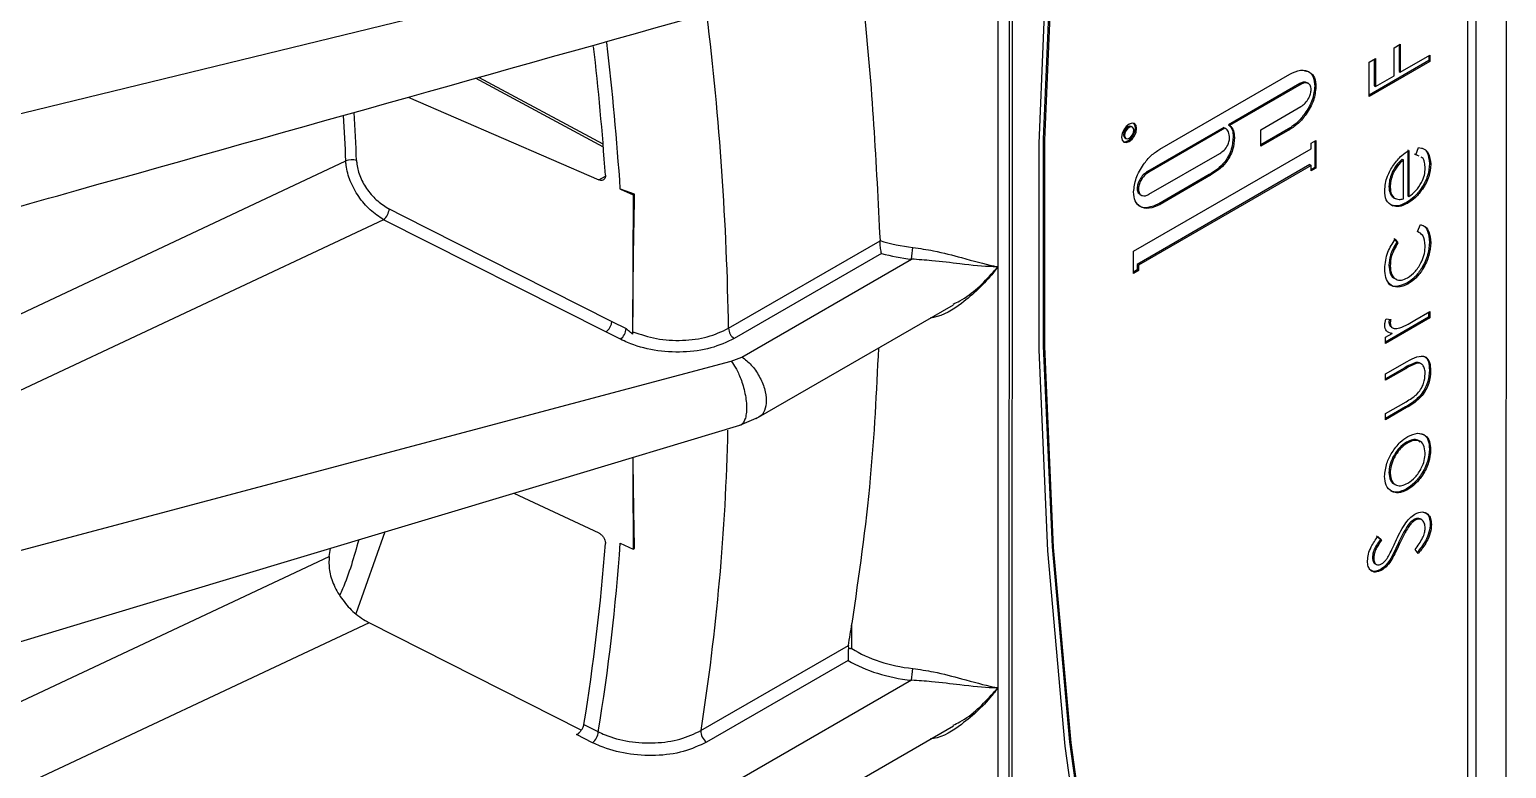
# Model space of a CAD drawing. Extents: x 8 to 113, y 1 to 87.
# Drawn here: x 29.141 to 30.859, y 11.698 to 12.558 of the extents above; entities that cross this region are included whole.
import ezdxf

# ---------------------------------------------------------------- set-up
doc = ezdxf.new("R2010")
doc.units = 0
doc.header["$MEASUREMENT"] = 0
doc.layers.add('OBJECT', color=7, linetype='CONTINUOUS')

msp = doc.modelspace()

# ---------------------------------------------------------------- linework, layer by layer
at = {"layer": 'OBJECT'}
for p, q in [((30.8586, 11.5618), (30.8588, 13.7101)), ((30.8234, 11.5051), (30.8237, 13.6898)), ((30.8138, 11.5214), (30.8141, 13.6647)), ((30.2802, 13.3605), (30.28, 11.2173)), ((30.2838, 13.3585), (30.2835, 11.2152)), ((30.2671, 12.7712), (30.267, 12.2813)), ((28.0352, 12.1929), (29.9543, 12.6607)), ((30.7281, 12.5362), (30.7353, 12.5404)), ((30.7281, 12.5038), (30.7281, 12.5362)), ((30.7339, 12.5396), (30.7339, 12.5088)), ((30.7353, 12.5404), (30.7353, 12.5079)), ((30.7353, 12.5079), (30.7698, 12.5278)), ((30.7684, 12.527), (30.7684, 12.5213)), ((30.7698, 12.5278), (30.7698, 12.5205)), ((30.6991, 12.5195), (30.7063, 12.5237)), ((30.7684, 12.5213), (30.6991, 12.4813)), ((30.7698, 12.5205), (30.6991, 12.4797)), ((30.6991, 12.4797), (30.6991, 12.5195)), ((30.7049, 12.5228), (30.7049, 12.492)), ((30.7063, 12.5237), (30.7063, 12.4912)), ((30.7684, 12.5213), (30.7698, 12.5205)), ((29.8082, 12.4207), (29.6594, 12.5008)), ((29.8079, 12.4241), (29.6633, 12.5018)), ((30.4556, 12.4183), (30.6067, 12.5056)), ((30.6184, 12.4946), (30.5353, 12.4467)), ((30.6198, 12.4938), (30.5367, 12.4459)), ((30.6184, 12.4946), (30.6198, 12.4938)), ((30.6288, 12.4946), (30.627, 12.4956)), ((30.7049, 12.492), (30.7063, 12.4912)), ((30.7063, 12.4912), (30.7281, 12.5038)), ((30.7339, 12.5088), (30.7353, 12.5079)), ((29.5811, 12.4788), (29.8027, 12.3827)), ((30.6358, 12.4918), (30.6372, 12.491)), ((30.573, 12.441), (30.6197, 12.468)), ((30.4236, 12.4438), (30.4222, 12.4446)), ((30.5299, 12.4435), (30.4413, 12.3924)), ((30.5313, 12.4427), (30.4427, 12.3916)), ((30.5299, 12.4435), (30.5313, 12.4427)), ((30.5353, 12.4467), (30.5367, 12.4459)), ((30.6053, 12.442), (30.573, 12.4233)), ((30.6067, 12.4411), (30.573, 12.4217)), ((30.573, 12.4217), (30.573, 12.441)), ((30.6053, 12.442), (30.6067, 12.4411)), ((30.4147, 12.4316), (30.4161, 12.4308)), ((30.5409, 12.4327), (30.5423, 12.4319)), ((30.6316, 12.4252), (30.6372, 12.4284)), ((30.6316, 12.4188), (30.6316, 12.4252)), ((30.6358, 12.4276), (30.6358, 12.397)), ((30.6372, 12.4284), (30.6372, 12.3962)), ((30.4251, 12.2995), (30.6316, 12.4188)), ((30.4427, 12.3658), (30.5252, 12.4134)), ((30.7375, 12.4066), (30.7389, 12.4058)), ((30.7439, 12.4176), (30.7439, 12.3642)), ((30.7453, 12.4168), (30.7453, 12.3634)), ((30.7557, 12.4109), (30.752, 12.4127)), ((30.7534, 12.4118), (30.7564, 12.4201)), ((30.7571, 12.41), (30.7534, 12.4118)), ((30.6302, 12.4003), (30.4292, 12.2842)), ((30.6316, 12.3994), (30.4306, 12.2834)), ((30.4413, 12.3924), (30.4427, 12.3916)), ((30.6302, 12.4003), (30.6316, 12.3994)), ((30.6316, 12.393), (30.6316, 12.3994)), ((30.6358, 12.397), (30.6316, 12.3946)), ((30.6372, 12.3962), (30.6316, 12.393)), ((30.6358, 12.397), (30.6372, 12.3962)), ((30.7389, 12.3605), (30.7389, 12.4058)), ((30.7693, 12.4015), (30.7707, 12.4007)), ((29.8027, 12.3827), (29.8105, 12.3871)), ((29.8445, 12.3661), (29.8279, 12.3718)), ((29.8279, 12.3718), (29.843, 12.3652)), ((30.4292, 12.3725), (30.4306, 12.3717)), ((30.5131, 12.3887), (30.4544, 12.3548)), ((30.5145, 12.3879), (30.4558, 12.354)), ((30.5131, 12.3887), (30.5145, 12.3879)), ((30.7221, 12.3749), (30.7235, 12.3741)), ((29.843, 12.3652), (29.8422, 12.2031)), ((29.843, 12.3652), (29.8445, 12.3661)), ((30.4322, 12.3658), (30.434, 12.3647)), ((30.4544, 12.3548), (30.4558, 12.354)), ((30.727, 12.3623), (30.7284, 12.3615)), ((30.7276, 12.3619), (30.7294, 12.3608)), ((30.7426, 12.3562), (30.7441, 12.3554)), ((30.7439, 12.3642), (30.7453, 12.3634)), ((30.7254, 12.3531), (30.7268, 12.3523)), ((29.5525, 12.3363), (28.2184, 11.709)), ((29.811, 12.2057), (29.5525, 12.3363)), ((30.7552, 12.3224), (30.7587, 12.3305)), ((29.9537, 12.2099), (30.13, 12.3117)), ((30.13, 12.3117), (30.13, 12.3121)), ((30.7279, 12.3144), (30.7312, 12.3101)), ((30.7293, 12.3135), (30.7326, 12.3093)), ((30.7312, 12.3101), (30.7326, 12.3093)), ((30.7692, 12.3103), (30.7707, 12.3095)), ((30.1318, 12.297), (29.9604, 12.198)), ((29.9694, 12.1765), (30.1666, 12.2904)), ((30.4251, 12.2738), (30.4251, 12.2995)), ((30.267, 12.2813), (30.2669, 11.7915)), ((30.4292, 12.2778), (30.4251, 12.2754)), ((30.4306, 12.277), (30.4251, 12.2738)), ((30.4292, 12.2842), (30.4292, 12.2778)), ((30.4292, 12.2842), (30.4306, 12.2834)), ((30.4292, 12.2778), (30.4306, 12.277)), ((30.4306, 12.2834), (30.4306, 12.277)), ((30.7221, 12.2832), (30.7235, 12.2824)), ((30.7429, 12.2623), (30.7443, 12.2615)), ((29.9861, 12.1049), (30.2156, 12.2374)), ((29.8179, 12.218), (29.8346, 12.2096)), ((30.7683, 12.2228), (30.7181, 12.1938)), ((30.7697, 12.222), (30.7181, 12.1921)), ((30.7189, 12.2209), (30.7244, 12.2201)), ((30.7524, 12.2193), (30.7697, 12.2293)), ((30.7683, 12.2285), (30.7683, 12.2228)), ((30.7683, 12.2228), (30.7697, 12.222)), ((30.7697, 12.2293), (30.7697, 12.222)), ((29.828, 12.1971), (29.811, 12.2057)), ((29.8425, 12.2059), (29.8422, 12.2031)), ((30.7181, 12.1995), (30.7257, 12.2039)), ((30.7221, 12.2166), (30.7235, 12.2158)), ((30.7243, 12.2047), (30.7257, 12.2039)), ((30.7248, 12.2113), (30.7266, 12.2103)), ((30.7181, 12.1921), (30.7181, 12.1995)), ((28.2184, 11.709), (29.9569, 12.1715)), ((29.9569, 12.1715), (29.9694, 12.1765)), ((30.7181, 12.1568), (30.7432, 12.1713)), ((30.7532, 12.1701), (30.7546, 12.1693)), ((30.7599, 12.1684), (30.7581, 12.1694)), ((30.7406, 12.1641), (30.7181, 12.1511)), ((30.742, 12.1633), (30.7181, 12.1494)), ((30.7181, 12.1494), (30.7181, 12.1568)), ((30.7406, 12.1641), (30.742, 12.1633)), ((30.7692, 12.1613), (30.7706, 12.1605)), ((30.7181, 12.1107), (30.742, 12.1245)), ((30.7413, 12.1184), (30.7181, 12.105)), ((30.7427, 12.1176), (30.7181, 12.1034)), ((30.7413, 12.1184), (30.7427, 12.1176)), ((29.9669, 12.0972), (29.9888, 12.1065)), ((30.7181, 12.1034), (30.7181, 12.1107)), ((30.7427, 12.0776), (30.7441, 12.0767)), ((30.7692, 12.0694), (30.7706, 12.0685)), ((30.7221, 12.0421), (30.7235, 12.0413)), ((29.7039, 12.0182), (29.8027, 11.9718)), ((30.7243, 12.0207), (30.7257, 12.0199)), ((30.7426, 12.0231), (30.744, 12.0223)), ((30.7439, 11.9803), (30.7453, 11.9795)), ((30.7509, 11.9873), (30.7523, 11.9864)), ((30.7603, 11.9871), (30.7586, 11.9881)), ((30.7701, 11.9824), (30.7715, 11.9815)), ((29.5538, 11.973), (29.5201, 11.8779)), ((29.8278, 11.96), (29.843, 11.9529)), ((30.7077, 11.9686), (30.7121, 11.9645)), ((30.7092, 11.9678), (30.7135, 11.9637)), ((30.7121, 11.9645), (30.7135, 11.9637)), ((29.4892, 11.9443), (29.4906, 11.9537)), ((29.843, 11.9529), (29.8445, 11.9538)), ((30.703, 11.9433), (30.7044, 11.9425)), ((30.7327, 11.9591), (30.7341, 11.9583)), ((30.7561, 11.9478), (30.7525, 11.9526)), ((30.7059, 11.936), (30.7076, 11.935)), ((30.7123, 11.9294), (30.7137, 11.9286)), ((30.723, 11.9402), (30.7244, 11.9393)), ((29.5355, 11.8673), (28.2609, 11.2682)), ((29.7824, 11.7424), (29.5355, 11.8673)), ((30.0972, 11.8374), (30.0972, 11.8663)), ((29.9217, 11.7418), (30.0932, 11.8408)), ((30.0929, 11.8235), (29.9283, 11.7285)), ((30.1666, 11.8005), (29.9693, 11.6866)), ((30.2669, 11.7915), (30.2669, 11.1828)), ((29.7957, 11.7278), (29.777, 11.7373)), ((29.7855, 11.7489), (29.8023, 11.7405)), ((29.986, 11.615), (30.2155, 11.7475))]:
    msp.add_line(p, q, dxfattribs=at)
at = {"layer": 'OBJECT', "flags": 128}
for points in [[(30.4219, 11.2968), (30.3814, 11.5088), (30.3509, 11.7287), (30.3306, 11.9558), (30.3204, 12.1897), (30.3204, 12.4298), (30.3307, 12.6754), (30.3511, 12.9261), (30.3816, 13.1812), (30.4222, 13.44)], [(30.4233, 11.296), (30.3828, 11.508), (30.3523, 11.7278), (30.332, 11.955), (30.3218, 12.1889), (30.3218, 12.4289), (30.3321, 12.6746), (30.3525, 12.9253), (30.383, 13.1804), (30.4236, 13.4392)], [(30.4164, 13.435), (30.3758, 13.1762), (30.3454, 12.9212), (30.325, 12.6705), (30.3148, 12.4249), (30.3147, 12.1848), (30.3249, 11.9509), (30.3452, 11.7237), (30.3756, 11.5039), (30.4161, 11.2918)], [(30.4199, 12.4474), (30.4165, 12.4447), (30.4137, 12.4409), (30.4118, 12.4365), (30.4111, 12.4322), (30.4118, 12.4288), (30.4137, 12.4266), (30.4165, 12.426), (30.4199, 12.4272), (30.4232, 12.4299), (30.426, 12.4337), (30.4279, 12.4381), (30.4286, 12.4423), (30.4279, 12.4458), (30.426, 12.448), (30.4232, 12.4486), (30.4199, 12.4474)], [(30.413, 12.4271), (30.4151, 12.4269), (30.4184, 12.428), (30.4218, 12.4307), (30.4246, 12.4345), (30.4265, 12.4389), (30.4272, 12.4432), (30.4265, 12.4466), (30.4253, 12.4483)], [(30.4184, 12.4443), (30.4164, 12.4426), (30.4147, 12.4403), (30.4135, 12.4376), (30.4131, 12.435), (30.4135, 12.4329), (30.4147, 12.4316)], [(30.4199, 12.4435), (30.4178, 12.4418), (30.4161, 12.4395), (30.4149, 12.4368), (30.4145, 12.4342), (30.4149, 12.4321), (30.4161, 12.4308), (30.4178, 12.4304), (30.4199, 12.4311), (30.4219, 12.4328), (30.4236, 12.4351), (30.4248, 12.4378), (30.4252, 12.4404), (30.4248, 12.4425), (30.4236, 12.4438), (30.4219, 12.4442), (30.4199, 12.4435)], [(30.4222, 12.4446), (30.4205, 12.445), (30.4184, 12.4443)], [(28.1825, 11.7809), (28.2751, 11.8245), (28.6456, 11.9988), (29.5085, 12.4047)], [(29.559, 12.3488), (29.5748, 12.3409), (29.6377, 12.3091), (29.8179, 12.218)], [(27.9445, 11.489), (28.0006, 11.5059), (28.2461, 11.5797), (28.453, 11.6419), (28.6213, 11.6926), (28.7531, 11.7322), (28.8699, 11.7673), (28.9517, 11.7919), (29.0286, 11.815), (29.1045, 11.8379), (29.2087, 11.8692), (29.3659, 11.9165), (29.566, 11.9767), (29.7533, 12.033), (29.9669, 12.0972)], [(28.2256, 11.3507), (28.3182, 11.3942), (28.6887, 11.5682), (29.4892, 11.9443)]]:
    msp.add_lwpolyline(points, dxfattribs=at)
at = {"layer": 'OBJECT'}
for centre, radius, start, end in [((26.4918, 12.1548), 3.4624, 0.9114, 6.9651), ((26.3355, 12.1458), 3.4835, 3.9876, 6.4639), ((26.3355, 12.1389), 3.5001, 3.8155, 6.6191), ((26.6773, 12.2975), 2.8457, 2.1674, 3.2896), ((26.6804, 12.2977), 2.8301, 2.1664, 3.2329), ((29.5152, 12.3896), 0.0165, 69.667, 114.1421), ((29.5407, 12.3505), 0.0184, 309.8735, 354.8333), ((30.0554, 12.3098), 0.1129, 350.0935, 357.0806), ((29.8163, 12.2112), 0.0184, 309.8771, 354.859), ((29.9692, 12.2108), 0.0155, 183.3225, 235.4797), ((27.3189, 12.1514), 2.6349, 351.0582, 358.6993), ((27.3918, 12.14), 2.4254, 350.7206, 355.7309), ((27.3831, 12.1335), 2.4509, 350.772, 355.9403), ((30.0553, 11.8199), 0.1129, 350.0942, 357.0794), ((29.784, 11.7419), 0.0183, 309.7911, 355.5312), ((29.9366, 11.7409), 0.0149, 176.4492, 236.2455)]:
    msp.add_arc(centre, radius, start, end, dxfattribs=at)
for centre, major_axis, ratio, start_param, end_param in [((30.1822, 12.3763), (0.1199, -0.0063), 0.609108, 4.294697, 4.62736), ((30.1818, 12.3684), (0.1299, -0.0062), 0.606748, 4.347245, 4.624667), ((27.7879, 13.5692), (-1.6681, 2.7895), 0.587367, 3.750254, 3.760832), ((30.1003, 11.8355), (-0.00513, 0.00858), 0.587367, 0.608662, 0.934723), ((30.1817, 11.8785), (0.1299, -0.0062), 0.606748, 3.989249, 4.624667), ((30.1821, 11.8864), (0.1199, -0.0063), 0.609108, 3.958831, 4.62736)]:
    msp.add_ellipse(centre, major_axis=major_axis, ratio=ratio, start_param=start_param, end_param=end_param, dxfattribs=at)
for points, knots in [([(28.001, 12.2527), (28.032, 12.2671), (28.1869, 12.3393), (28.6701, 12.5645), (29.1221, 12.7753), (29.4501, 12.9284)], [0, 0, 0, 0, 0.0641527, 0.3207636, 1, 1, 1, 1]), ([(30.1016, 12.6614), (30.1048, 12.6355), (30.1198, 12.5159), (30.1255, 12.4016), (30.13, 12.3121)], [0, 0, 0, 0, 0.21667, 1, 1, 1, 1]), ([(27.9962, 12.0336), (28.2809, 12.1136), (28.6804, 12.2258), (29.3371, 12.4102), (29.709, 12.5147), (29.966, 12.5869)], [0, 0, 0, 0, 0.433626, 0.608528, 1, 1, 1, 1]), ([(30.6067, 12.5056), (30.611, 12.5076), (30.6196, 12.5115), (30.6296, 12.5089), (30.6362, 12.5021), (30.6369, 12.4947), (30.6372, 12.491)], [0, 0, 0, 0, 0.2799207, 0.5597871, 0.7798804, 1, 1, 1, 1]), ([(30.624, 12.5095), (30.6255, 12.5093), (30.6299, 12.5088), (30.6347, 12.5028), (30.6354, 12.4954), (30.6358, 12.4918)], [0, 0, 0, 0, 0.2095884, 0.6047706, 1, 1, 1, 1]), ([(30.627, 12.4952), (30.6266, 12.4955), (30.6254, 12.4966), (30.6223, 12.4965), (30.6197, 12.4952), (30.6184, 12.4946)], [0, 0, 0, 0, 0.185181, 0.5924234, 1, 1, 1, 1]), ([(30.6316, 12.4877), (30.6314, 12.4896), (30.6309, 12.4932), (30.6276, 12.4955), (30.6238, 12.4957), (30.6211, 12.4945), (30.6198, 12.4938)], [0, 0, 0, 0, 0.279526, 0.558994, 0.779407, 1, 1, 1, 1]), ([(30.6358, 12.4918), (30.6352, 12.4865), (30.634, 12.4758), (30.6253, 12.4605), (30.6154, 12.4487), (30.6087, 12.4442), (30.6053, 12.442)], [0, 0, 0, 0, 0.279106, 0.558842, 0.779379, 1, 1, 1, 1]), ([(30.6372, 12.491), (30.6366, 12.4857), (30.6354, 12.475), (30.6267, 12.4597), (30.6169, 12.4479), (30.6101, 12.4434), (30.6067, 12.4411)], [0, 0, 0, 0, 0.279106, 0.558842, 0.779379, 1, 1, 1, 1]), ([(30.6197, 12.468), (30.6214, 12.4692), (30.6248, 12.4716), (30.6287, 12.4772), (30.6312, 12.4829), (30.6315, 12.4861), (30.6316, 12.4877)], [0, 0, 0, 0, 0.280024, 0.559805, 0.77989, 1, 1, 1, 1]), ([(30.5367, 12.433), (30.5363, 12.4355), (30.5356, 12.4401), (30.5326, 12.4419), (30.5313, 12.4427)], [0, 0, 0, 0, 0.558166, 1, 1, 1, 1]), ([(30.5353, 12.4467), (30.5372, 12.4449), (30.5405, 12.4417), (30.5408, 12.4355), (30.5409, 12.4327)], [0, 0, 0, 0, 0.558539, 1, 1, 1, 1]), ([(30.5367, 12.4459), (30.5386, 12.4441), (30.5419, 12.4409), (30.5422, 12.4346), (30.5423, 12.4319)], [0, 0, 0, 0, 0.558539, 1, 1, 1, 1]), ([(30.5409, 12.4327), (30.5406, 12.428), (30.54, 12.4185), (30.5298, 12.3996), (30.5195, 12.3928), (30.5131, 12.3887)], [0, 0, 0, 0, 0.28123, 0.560078, 1, 1, 1, 1]), ([(30.5423, 12.4319), (30.542, 12.4271), (30.5415, 12.4177), (30.5313, 12.3988), (30.5209, 12.392), (30.5145, 12.3879)], [0, 0, 0, 0, 0.28123, 0.560078, 1, 1, 1, 1]), ([(30.5252, 12.4134), (30.5269, 12.4145), (30.5303, 12.4167), (30.5347, 12.4223), (30.5365, 12.4282), (30.5366, 12.4314), (30.5367, 12.433)], [0, 0, 0, 0, 0.280744, 0.559063, 0.779243, 1, 1, 1, 1]), ([(30.4251, 12.3685), (30.4257, 12.3738), (30.4268, 12.3845), (30.4356, 12.3998), (30.4454, 12.4116), (30.4522, 12.4161), (30.4556, 12.4183)], [0, 0, 0, 0, 0.279033, 0.558882, 0.779385, 1, 1, 1, 1]), ([(30.7375, 12.4066), (30.7351, 12.4043), (30.7302, 12.3997), (30.7253, 12.3906), (30.7226, 12.3821), (30.7223, 12.3773), (30.7221, 12.3749)], [0, 0, 0, 0, 0.280161, 0.559209, 0.779606, 1, 1, 1, 1]), ([(30.7274, 12.3999), (30.7305, 12.4038), (30.736, 12.4109), (30.7425, 12.415), (30.7453, 12.4168)], [0, 0, 0, 0, 0.558914, 1, 1, 1, 1]), ([(30.7564, 12.4201), (30.7587, 12.4197), (30.7634, 12.4191), (30.7694, 12.4132), (30.7702, 12.4054), (30.7707, 12.4007)], [0, 0, 0, 0, 0.280937, 0.561415, 1, 1, 1, 1]), ([(30.7643, 12.3961), (30.7641, 12.3985), (30.7637, 12.4031), (30.7621, 12.4078), (30.76, 12.4087), (30.7596, 12.4089)], [0, 0, 0, 0, 0.442253, 0.884353, 1, 1, 1, 1]), ([(30.7602, 12.4196), (30.7607, 12.4195), (30.7635, 12.4189), (30.7679, 12.4138), (30.7687, 12.4062), (30.7693, 12.4015)], [0, 0, 0, 0, 0.077582, 0.4373808, 1, 1, 1, 1]), ([(29.5525, 12.3363), (29.5472, 12.3398), (29.5366, 12.3466), (29.5229, 12.3629), (29.513, 12.3811), (29.5091, 12.3955), (29.5086, 12.4029), (29.5085, 12.4047)], [0, 0, 0, 0, 0.234685, 0.469871, 0.702605, 0.930264, 1, 1, 1, 1]), ([(29.521, 12.4051), (29.5211, 12.4037), (29.5215, 12.3975), (29.5249, 12.3855), (29.5334, 12.3705), (29.5453, 12.3572), (29.5544, 12.3516), (29.559, 12.3488)], [0, 0, 0, 0, 0.0694713, 0.296422, 0.5289371, 0.7645104, 1, 1, 1, 1]), ([(30.4413, 12.3924), (30.4396, 12.3912), (30.4362, 12.3888), (30.4322, 12.3832), (30.4296, 12.3775), (30.4294, 12.3742), (30.4292, 12.3725)], [0, 0, 0, 0, 0.280015, 0.559701, 0.7799, 1, 1, 1, 1]), ([(30.4427, 12.3916), (30.441, 12.3904), (30.4376, 12.388), (30.4336, 12.3824), (30.431, 12.3766), (30.4308, 12.3734), (30.4306, 12.3717)], [0, 0, 0, 0, 0.280015, 0.559701, 0.7799, 1, 1, 1, 1]), ([(30.7172, 12.37), (30.7177, 12.3756), (30.7187, 12.3857), (30.7247, 12.3956), (30.7274, 12.3999)], [0, 0, 0, 0, 0.558924, 1, 1, 1, 1]), ([(30.7389, 12.4058), (30.7365, 12.4035), (30.7316, 12.3989), (30.7267, 12.3898), (30.724, 12.3813), (30.7237, 12.3765), (30.7235, 12.3741)], [0, 0, 0, 0, 0.280161, 0.559209, 0.779606, 1, 1, 1, 1]), ([(30.7693, 12.4015), (30.7689, 12.3968), (30.7682, 12.3873), (30.7606, 12.3732), (30.7518, 12.3624), (30.7457, 12.3583), (30.7426, 12.3562)], [0, 0, 0, 0, 0.279884, 0.558857, 0.779455, 1, 1, 1, 1]), ([(30.7707, 12.4007), (30.7703, 12.396), (30.7696, 12.3865), (30.7621, 12.3724), (30.7532, 12.3616), (30.7471, 12.3574), (30.7441, 12.3554)], [0, 0, 0, 0, 0.279889, 0.558858, 0.779455, 1, 1, 1, 1]), ([(30.7453, 12.3634), (30.7481, 12.3654), (30.7537, 12.3694), (30.76, 12.3788), (30.7638, 12.3882), (30.7641, 12.3935), (30.7643, 12.3961)], [0, 0, 0, 0, 0.279961, 0.559358, 0.779528, 1, 1, 1, 1]), ([(29.8106, 12.388), (29.8106, 12.3871), (29.8105, 12.3853), (29.8094, 12.3833), (29.8075, 12.3821), (29.8052, 12.3818), (29.8035, 12.3824), (29.8027, 12.3827)], [0, 0, 0, 0, 0.204142, 0.408253, 0.613053, 0.819281, 1, 1, 1, 1]), ([(30.4292, 12.3725), (30.4294, 12.3706), (30.4297, 12.3675), (30.4318, 12.3664), (30.4326, 12.366)], [0, 0, 0, 0, 0.606416, 1, 1, 1, 1]), ([(30.4306, 12.3717), (30.4309, 12.3699), (30.4313, 12.3662), (30.4348, 12.364), (30.4387, 12.3638), (30.4414, 12.3652), (30.4427, 12.3658)], [0, 0, 0, 0, 0.279054, 0.55885, 0.779309, 1, 1, 1, 1]), ([(30.7221, 12.3749), (30.7223, 12.3719), (30.7228, 12.3664), (30.7257, 12.3636), (30.727, 12.3623)], [0, 0, 0, 0, 0.559465, 1, 1, 1, 1]), ([(30.7235, 12.3741), (30.7238, 12.371), (30.7242, 12.3656), (30.7271, 12.3628), (30.7284, 12.3615)], [0, 0, 0, 0, 0.559465, 1, 1, 1, 1]), ([(29.8425, 12.2059), (29.8427, 12.2314), (29.8429, 12.2845), (29.844, 12.3381), (29.8445, 12.3661)], [0, 0, 0, 0, 0.478935, 1, 1, 1, 1]), ([(30.4558, 12.354), (30.4515, 12.352), (30.4428, 12.3481), (30.4328, 12.3506), (30.4262, 12.3574), (30.4254, 12.3648), (30.4251, 12.3685)], [0, 0, 0, 0, 0.279948, 0.559854, 0.780026, 1, 1, 1, 1]), ([(30.4544, 12.3548), (30.4501, 12.3529), (30.4416, 12.3491), (30.4325, 12.3505), (30.4295, 12.3544), (30.4287, 12.3555)], [0, 0, 0, 0, 0.425617, 0.851171, 1, 1, 1, 1]), ([(30.7268, 12.3523), (30.7237, 12.3541), (30.7181, 12.3575), (30.7175, 12.3662), (30.7172, 12.37)], [0, 0, 0, 0, 0.5585763, 1, 1, 1, 1]), ([(30.7426, 12.3562), (30.7391, 12.3545), (30.7329, 12.3515), (30.7277, 12.3526), (30.7254, 12.3531)], [0, 0, 0, 0, 0.559407, 1, 1, 1, 1]), ([(30.7441, 12.3554), (30.7406, 12.3537), (30.7343, 12.3507), (30.7291, 12.3518), (30.7268, 12.3523)], [0, 0, 0, 0, 0.559407, 1, 1, 1, 1]), ([(30.7284, 12.3615), (30.7301, 12.3607), (30.7332, 12.3593), (30.7372, 12.3601), (30.7389, 12.3605)], [0, 0, 0, 0, 0.558804, 1, 1, 1, 1]), ([(30.7643, 12.306), (30.7638, 12.3104), (30.7629, 12.3184), (30.7576, 12.3212), (30.7552, 12.3224)], [0, 0, 0, 0, 0.5587873, 1, 1, 1, 1]), ([(30.7587, 12.3305), (30.7608, 12.3298), (30.7649, 12.3284), (30.7697, 12.3215), (30.7703, 12.3141), (30.7707, 12.3095)], [0, 0, 0, 0, 0.280187, 0.560581, 1, 1, 1, 1]), ([(30.7595, 12.3303), (30.7608, 12.3299), (30.7641, 12.3286), (30.7682, 12.3223), (30.7688, 12.3149), (30.7692, 12.3103)], [0, 0, 0, 0, 0.194417, 0.508221, 1, 1, 1, 1]), ([(30.1318, 12.297), (30.1318, 12.297), (30.1316, 12.2977), (30.1311, 12.2995), (30.1306, 12.3025), (30.1302, 12.3058), (30.13, 12.309), (30.13, 12.3108), (30.13, 12.3117)], [0, 0, 0, 0, 0.007831, 0.217373, 0.447702, 0.642203, 0.820774, 1, 1, 1, 1]), ([(30.1682, 12.3041), (30.1763, 12.3028), (30.1966, 12.2998), (30.2301, 12.2907), (30.2533, 12.2844), (30.2653, 12.2817), (30.2669, 12.2814), (30.267, 12.2813)], [0, 0, 0, 0, 0.2019999, 0.504, 0.9308599, 0.9964139, 1, 1, 1, 1]), ([(30.7172, 12.2792), (30.7178, 12.2858), (30.7188, 12.2974), (30.7261, 12.3086), (30.7293, 12.3135)], [0, 0, 0, 0, 0.560658, 1, 1, 1, 1]), ([(30.7312, 12.3101), (30.7282, 12.305), (30.7229, 12.2959), (30.7224, 12.2871), (30.7221, 12.2832)], [0, 0, 0, 0, 0.558454, 1, 1, 1, 1]), ([(30.7326, 12.3093), (30.7296, 12.3042), (30.7243, 12.2951), (30.7238, 12.2863), (30.7235, 12.2824)], [0, 0, 0, 0, 0.558454, 1, 1, 1, 1]), ([(30.7692, 12.3103), (30.7689, 12.3054), (30.7681, 12.2956), (30.7613, 12.2808), (30.7525, 12.2689), (30.7461, 12.2645), (30.7429, 12.2623)], [0, 0, 0, 0, 0.2800778, 0.5596477, 0.7798096, 1, 1, 1, 1]), ([(30.7438, 12.2685), (30.7469, 12.2709), (30.7532, 12.2755), (30.7601, 12.2865), (30.7638, 12.2971), (30.7641, 12.303), (30.7643, 12.306)], [0, 0, 0, 0, 0.279333, 0.558787, 0.77927, 1, 1, 1, 1]), ([(30.7707, 12.3095), (30.7703, 12.3046), (30.7695, 12.2948), (30.7627, 12.28), (30.7539, 12.2681), (30.7475, 12.2637), (30.7443, 12.2615)], [0, 0, 0, 0, 0.2800778, 0.5596477, 0.7798096, 1, 1, 1, 1]), ([(30.267, 12.2813), (30.2669, 12.2813), (30.2651, 12.2814), (30.2522, 12.2817), (30.2281, 12.284), (30.1946, 12.2885), (30.1746, 12.2898), (30.1666, 12.2904)], [0, 0, 0, 0, 0.003753, 0.069708, 0.499933, 0.801901, 1, 1, 1, 1]), ([(30.267, 12.2813), (30.2669, 12.2812), (30.2653, 12.279), (30.2533, 12.2632), (30.2299, 12.2412), (30.2031, 12.2239), (30.19, 12.2222), (30.1889, 12.222)], [0, 0, 0, 0, 0.004344, 0.083758, 0.600864, 0.966714, 1, 1, 1, 1]), ([(30.2152, 12.2381), (30.2177, 12.2393), (30.236, 12.2479), (30.2521, 12.2647), (30.2651, 12.2792), (30.2669, 12.2812), (30.267, 12.2813)], [0, 0, 0, 0, 0.122962, 0.87771, 0.993417, 1, 1, 1, 1]), ([(30.7443, 12.2615), (30.7402, 12.2598), (30.7319, 12.2563), (30.7229, 12.2602), (30.7179, 12.2684), (30.7174, 12.2756), (30.7172, 12.2792)], [0, 0, 0, 0, 0.279373, 0.55878, 0.779283, 1, 1, 1, 1]), ([(30.7221, 12.2832), (30.7224, 12.2798), (30.723, 12.273), (30.7268, 12.2679), (30.73, 12.2675), (30.7305, 12.2675)], [0, 0, 0, 0, 0.4570972, 0.9133533, 1, 1, 1, 1]), ([(30.7235, 12.2824), (30.7238, 12.2789), (30.7244, 12.272), (30.7296, 12.2666), (30.7364, 12.2651), (30.7413, 12.2674), (30.7438, 12.2685)], [0, 0, 0, 0, 0.280145, 0.559775, 0.779889, 1, 1, 1, 1]), ([(30.7429, 12.2623), (30.7389, 12.2607), (30.7308, 12.2574), (30.7232, 12.2593), (30.7212, 12.2628), (30.721, 12.2631)], [0, 0, 0, 0, 0.4796552, 0.9593698, 1, 1, 1, 1]), ([(29.811, 12.2057), (29.8118, 12.2063), (29.8134, 12.2074), (29.8155, 12.2101), (29.817, 12.2131), (29.8178, 12.2158), (29.8179, 12.2174), (29.8179, 12.218)], [0, 0, 0, 0, 0.2165843, 0.4331925, 0.6482662, 0.861862, 1, 1, 1, 1]), ([(30.7172, 12.2135), (30.7173, 12.2148), (30.7175, 12.2172), (30.7185, 12.2198), (30.7189, 12.2209)], [0, 0, 0, 0, 0.559235, 1, 1, 1, 1]), ([(30.7228, 12.2203), (30.7226, 12.2197), (30.7222, 12.2184), (30.7221, 12.2172), (30.7221, 12.2166)], [0, 0, 0, 0, 0.4939321, 1, 1, 1, 1]), ([(30.7244, 12.2201), (30.7242, 12.2192), (30.7237, 12.2178), (30.7236, 12.2164), (30.7235, 12.2158)], [0, 0, 0, 0, 0.560374, 1, 1, 1, 1]), ([(30.7346, 12.2103), (30.7379, 12.2118), (30.7438, 12.2143), (30.7498, 12.2178), (30.7524, 12.2193)], [0, 0, 0, 0, 0.559637, 1, 1, 1, 1]), ([(29.8422, 12.2031), (29.8406, 12.2045), (29.8381, 12.2065), (29.8356, 12.2087), (29.8347, 12.2095), (29.8346, 12.2096)], [0, 0, 0, 0, 0.623874, 0.963475, 1, 1, 1, 1]), ([(29.8425, 12.2059), (29.8515, 12.2029), (29.8695, 12.1968), (29.9003, 12.195), (29.9301, 12.1988), (29.9458, 12.2062), (29.9537, 12.2099)], [0, 0, 0, 0, 0.247078, 0.498264, 0.749144, 1, 1, 1, 1]), ([(30.7257, 12.2039), (30.7232, 12.2045), (30.7199, 12.2054), (30.7175, 12.2096), (30.7173, 12.2122), (30.7172, 12.2135)], [0, 0, 0, 0, 0.558794, 0.779468, 1, 1, 1, 1]), ([(30.7221, 12.2166), (30.7224, 12.215), (30.7228, 12.2125), (30.7245, 12.2117), (30.7252, 12.2115)], [0, 0, 0, 0, 0.653546, 1, 1, 1, 1]), ([(30.7235, 12.2158), (30.7238, 12.2142), (30.7245, 12.2111), (30.7286, 12.2091), (30.7324, 12.2099), (30.7346, 12.2103)], [0, 0, 0, 0, 0.278353, 0.558791, 1, 1, 1, 1]), ([(29.9604, 12.198), (29.9517, 12.1939), (29.9342, 12.1857), (29.9009, 12.1813), (29.867, 12.1834), (29.8425, 12.1902), (29.8308, 12.1958), (29.828, 12.1971)], [0, 0, 0, 0, 0.232137, 0.464274, 0.696651, 0.929553, 1, 1, 1, 1]), ([(30.1282, 12.1869), (30.1257, 12.1361), (30.1203, 12.0257), (30.1053, 11.9222), (30.0972, 11.8663)], [0, 0, 0, 0, 0.460672, 1, 1, 1, 1]), ([(29.9569, 12.1715), (29.9587, 12.1691), (29.9627, 12.1635), (29.9674, 12.1532), (29.9709, 12.1429), (29.9731, 12.134), (29.9745, 12.1248), (29.9749, 12.116), (29.9742, 12.1085), (29.9726, 12.1026), (29.9701, 12.0992), (29.9682, 12.0971), (29.9669, 12.0973), (29.9668, 12.0973)], [0, 0, 0, 0, 0.11604, 0.2606739, 0.3443497, 0.4344911, 0.5295233, 0.6272099, 0.7248963, 0.8199335, 0.9100723, 0.9937458, 1, 1, 1, 1]), ([(29.9694, 12.1765), (29.9731, 12.1736), (29.9806, 12.1679), (29.9899, 12.1544), (29.9961, 12.1398), (29.9984, 12.1253), (29.996, 12.114), (29.9923, 12.1075), (29.989, 12.1067), (29.9887, 12.1067)], [0, 0, 0, 0, 0.164691, 0.329384, 0.494079, 0.658771, 0.823463, 0.988156, 1, 1, 1, 1]), ([(30.7532, 12.1701), (30.7509, 12.1692), (30.7467, 12.1676), (30.7425, 12.1652), (30.7406, 12.1641)], [0, 0, 0, 0, 0.5593559, 1, 1, 1, 1]), ([(30.7546, 12.1693), (30.7523, 12.1684), (30.7481, 12.1668), (30.7439, 12.1644), (30.742, 12.1633)], [0, 0, 0, 0, 0.5593559, 1, 1, 1, 1]), ([(30.7432, 12.1713), (30.7471, 12.1734), (30.7548, 12.1777), (30.7648, 12.1778), (30.7701, 12.1706), (30.7704, 12.1639), (30.7706, 12.1605)], [0, 0, 0, 0, 0.2815008, 0.5596445, 0.7792953, 1, 1, 1, 1]), ([(30.7582, 12.1692), (30.7578, 12.1694), (30.7565, 12.1705), (30.7546, 12.1703), (30.7532, 12.1701)], [0, 0, 0, 0, 0.285686, 1, 1, 1, 1]), ([(30.7643, 12.1569), (30.7642, 12.1589), (30.764, 12.1631), (30.7618, 12.1672), (30.7586, 12.1695), (30.7559, 12.1694), (30.7546, 12.1693)], [0, 0, 0, 0, 0.2802623, 0.5600014, 0.7800572, 1, 1, 1, 1]), ([(30.7588, 12.1773), (30.7604, 12.1774), (30.7648, 12.1777), (30.7686, 12.1713), (30.769, 12.1646), (30.7692, 12.1613)], [0, 0, 0, 0, 0.219231, 0.608686, 1, 1, 1, 1]), ([(30.7692, 12.1613), (30.7689, 12.1566), (30.7683, 12.1472), (30.7579, 12.1285), (30.7476, 12.1223), (30.7413, 12.1184)], [0, 0, 0, 0, 0.280964, 0.559788, 1, 1, 1, 1]), ([(30.7706, 12.1605), (30.7703, 12.1557), (30.7697, 12.1463), (30.7594, 12.1277), (30.7491, 12.1214), (30.7427, 12.1176)], [0, 0, 0, 0, 0.280966, 0.559785, 1, 1, 1, 1]), ([(30.7541, 12.1327), (30.7558, 12.1346), (30.7593, 12.1384), (30.7634, 12.1473), (30.764, 12.1533), (30.7643, 12.1569)], [0, 0, 0, 0, 0.2801244, 0.5605464, 1, 1, 1, 1]), ([(30.742, 12.1245), (30.7443, 12.1258), (30.7484, 12.1282), (30.7523, 12.1313), (30.7541, 12.1327)], [0, 0, 0, 0, 0.560335, 1, 1, 1, 1]), ([(30.7257, 12.0653), (30.7287, 12.0697), (30.7342, 12.0776), (30.741, 12.0821), (30.744, 12.084)], [0, 0, 0, 0, 0.55921, 1, 1, 1, 1]), ([(30.7582, 12.0773), (30.7574, 12.0782), (30.7553, 12.0807), (30.7496, 12.0807), (30.745, 12.0786), (30.7427, 12.0776)], [0, 0, 0, 0, 0.230488, 0.615342, 1, 1, 1, 1]), ([(30.744, 12.084), (30.748, 12.0857), (30.7558, 12.0892), (30.7646, 12.086), (30.7699, 12.0789), (30.7704, 12.072), (30.7706, 12.0685)], [0, 0, 0, 0, 0.279521, 0.559379, 0.779504, 1, 1, 1, 1]), ([(30.7643, 12.0649), (30.7639, 12.0681), (30.7633, 12.0746), (30.7579, 12.0793), (30.7511, 12.08), (30.7464, 12.0778), (30.7441, 12.0767)], [0, 0, 0, 0, 0.279742, 0.559106, 0.779609, 1, 1, 1, 1]), ([(30.7578, 12.0874), (30.7597, 12.087), (30.7643, 12.0862), (30.7684, 12.0796), (30.769, 12.0728), (30.7692, 12.0694)], [0, 0, 0, 0, 0.27384, 0.636622, 1, 1, 1, 1]), ([(30.7171, 12.0377), (30.7176, 12.0428), (30.7184, 12.0519), (30.7234, 12.0612), (30.7257, 12.0653)], [0, 0, 0, 0, 0.559196, 1, 1, 1, 1]), ([(30.7427, 12.0776), (30.7396, 12.0754), (30.7336, 12.0711), (30.7269, 12.0608), (30.7227, 12.0507), (30.7223, 12.045), (30.7221, 12.0421)], [0, 0, 0, 0, 0.279594, 0.559412, 0.779657, 1, 1, 1, 1]), ([(30.7441, 12.0767), (30.741, 12.0746), (30.735, 12.0703), (30.7283, 12.06), (30.7241, 12.0499), (30.7237, 12.0442), (30.7235, 12.0413)], [0, 0, 0, 0, 0.279592, 0.559402, 0.779645, 1, 1, 1, 1]), ([(30.7692, 12.0694), (30.7688, 12.0646), (30.768, 12.055), (30.7607, 12.0407), (30.7519, 12.0294), (30.7457, 12.0252), (30.7426, 12.0231)], [0, 0, 0, 0, 0.279782, 0.559176, 0.779594, 1, 1, 1, 1]), ([(30.7706, 12.0685), (30.7702, 12.0637), (30.7694, 12.0541), (30.7621, 12.0398), (30.7533, 12.0286), (30.7471, 12.0244), (30.744, 12.0223)], [0, 0, 0, 0, 0.279775, 0.559171, 0.77959, 1, 1, 1, 1]), ([(30.7441, 12.0296), (30.747, 12.0318), (30.753, 12.0361), (30.7598, 12.0463), (30.7636, 12.0563), (30.7641, 12.062), (30.7643, 12.0649)], [0, 0, 0, 0, 0.279608, 0.559167, 0.779521, 1, 1, 1, 1]), ([(29.8424, 12.0598), (29.8424, 12.0413), (29.8425, 12.0056), (29.8428, 11.9701), (29.843, 11.9529)], [0, 0, 0, 0, 0.517521, 1, 1, 1, 1]), ([(29.8445, 11.9538), (29.8439, 11.981), (29.8432, 12.0163), (29.8429, 12.0519), (29.8429, 12.06)], [0, 0, 0, 0, 0.773729, 1, 1, 1, 1]), ([(30.7257, 12.0199), (30.7229, 12.022), (30.718, 12.0257), (30.7174, 12.034), (30.7171, 12.0377)], [0, 0, 0, 0, 0.558889, 1, 1, 1, 1]), ([(30.7221, 12.0421), (30.7225, 12.0389), (30.7233, 12.0326), (30.7271, 12.0285), (30.7297, 12.0283), (30.7298, 12.0282)], [0, 0, 0, 0, 0.49171, 0.983902, 1, 1, 1, 1]), ([(30.7235, 12.0413), (30.7239, 12.038), (30.7246, 12.0315), (30.7302, 12.0271), (30.7369, 12.0262), (30.7417, 12.0285), (30.7441, 12.0296)], [0, 0, 0, 0, 0.27949, 0.559253, 0.779545, 1, 1, 1, 1]), ([(30.7426, 12.0231), (30.7388, 12.0213), (30.732, 12.0182), (30.7266, 12.0199), (30.7243, 12.0207)], [0, 0, 0, 0, 0.559294, 1, 1, 1, 1]), ([(30.744, 12.0223), (30.7402, 12.0205), (30.7334, 12.0174), (30.728, 12.0191), (30.7257, 12.0199)], [0, 0, 0, 0, 0.559294, 1, 1, 1, 1]), ([(30.7296, 11.9614), (30.7328, 11.9684), (30.7374, 11.9782), (30.7459, 11.9892), (30.7502, 11.9923), (30.7524, 11.9938)], [0, 0, 0, 0, 0.560126, 0.780292, 1, 1, 1, 1]), ([(30.7524, 11.9938), (30.7553, 11.995), (30.7611, 11.9975), (30.7672, 11.9945), (30.771, 11.9891), (30.7713, 11.9841), (30.7715, 11.9815)], [0, 0, 0, 0, 0.279196, 0.559098, 0.779449, 1, 1, 1, 1]), ([(30.7621, 11.996), (30.7635, 11.9956), (30.7666, 11.9948), (30.7695, 11.9898), (30.7699, 11.9849), (30.7701, 11.9824)], [0, 0, 0, 0, 0.264787, 0.632214, 1, 1, 1, 1]), ([(30.7439, 11.9803), (30.7416, 11.9765), (30.7374, 11.9696), (30.7341, 11.9623), (30.7327, 11.9591)], [0, 0, 0, 0, 0.559524, 1, 1, 1, 1]), ([(30.7453, 11.9795), (30.743, 11.9756), (30.7388, 11.9687), (30.7355, 11.9615), (30.7341, 11.9583)], [0, 0, 0, 0, 0.559516, 1, 1, 1, 1]), ([(30.7509, 11.9873), (30.7495, 11.9862), (30.7469, 11.9844), (30.7449, 11.9816), (30.7439, 11.9803)], [0, 0, 0, 0, 0.559088, 1, 1, 1, 1]), ([(30.7523, 11.9864), (30.7509, 11.9854), (30.7484, 11.9836), (30.7463, 11.9808), (30.7453, 11.9795)], [0, 0, 0, 0, 0.559067, 1, 1, 1, 1]), ([(30.7587, 11.9879), (30.7576, 11.9884), (30.7553, 11.9893), (30.7524, 11.9879), (30.7509, 11.9873)], [0, 0, 0, 0, 0.488281, 1, 1, 1, 1]), ([(30.7643, 11.9774), (30.7641, 11.9794), (30.7637, 11.9836), (30.7608, 11.9873), (30.7568, 11.9884), (30.7538, 11.9871), (30.7523, 11.9864)], [0, 0, 0, 0, 0.280275, 0.560163, 0.780175, 1, 1, 1, 1]), ([(30.7525, 11.9526), (30.7557, 11.9569), (30.7602, 11.9629), (30.7638, 11.9719), (30.7641, 11.9755), (30.7643, 11.9774)], [0, 0, 0, 0, 0.559299, 0.779762, 1, 1, 1, 1]), ([(30.7701, 11.9824), (30.7698, 11.9792), (30.7693, 11.9728), (30.764, 11.9605), (30.7582, 11.9531), (30.7546, 11.9486)], [0, 0, 0, 0, 0.279877, 0.55966, 1, 1, 1, 1]), ([(30.7715, 11.9815), (30.7713, 11.9784), (30.7707, 11.972), (30.7654, 11.9596), (30.7596, 11.9523), (30.7561, 11.9478)], [0, 0, 0, 0, 0.279888, 0.559666, 1, 1, 1, 1]), ([(29.5236, 11.9639), (29.518, 11.9441), (29.5116, 11.9217), (29.5027, 11.9019), (29.5016, 11.8995)], [0, 0, 0, 0, 0.880205, 1, 1, 1, 1]), ([(29.8027, 11.9718), (29.8036, 11.9713), (29.8054, 11.9703), (29.8078, 11.9677), (29.8095, 11.9648), (29.8105, 11.9619), (29.8105, 11.9602), (29.8105, 11.9595)], [0, 0, 0, 0, 0.2081084, 0.4162248, 0.623751, 0.8298485, 1, 1, 1, 1]), ([(30.6972, 11.9392), (30.6974, 11.9418), (30.6978, 11.9471), (30.702, 11.9573), (30.7064, 11.9638), (30.7092, 11.9678)], [0, 0, 0, 0, 0.279764, 0.559517, 1, 1, 1, 1]), ([(30.7121, 11.9645), (30.7106, 11.9622), (30.7081, 11.9585), (30.705, 11.9529), (30.7033, 11.9479), (30.7031, 11.9449), (30.703, 11.9433)], [0, 0, 0, 0, 0.340418, 0.560485, 0.780175, 1, 1, 1, 1]), ([(30.7135, 11.9637), (30.712, 11.9614), (30.7095, 11.9576), (30.7065, 11.9521), (30.7047, 11.9471), (30.7045, 11.944), (30.7044, 11.9425)], [0, 0, 0, 0, 0.340407, 0.560478, 0.780172, 1, 1, 1, 1]), ([(30.7225, 11.9464), (30.7239, 11.9492), (30.7263, 11.9542), (30.7286, 11.9592), (30.7296, 11.9614)], [0, 0, 0, 0, 0.559935, 1, 1, 1, 1]), ([(29.4892, 11.9443), (29.4889, 11.9391), (29.4884, 11.9287), (29.4942, 11.9108), (29.5044, 11.8935), (29.5186, 11.8776), (29.5297, 11.8708), (29.5355, 11.8673)], [0, 0, 0, 0, 0.193857, 0.38765, 0.583275, 0.78327, 1, 1, 1, 1]), ([(30.703, 11.9433), (30.7032, 11.9418), (30.7034, 11.9387), (30.7048, 11.9362), (30.706, 11.936), (30.7061, 11.936)], [0, 0, 0, 0, 0.491279, 0.981486, 1, 1, 1, 1]), ([(30.7044, 11.9425), (30.7045, 11.9409), (30.7048, 11.9377), (30.707, 11.935), (30.71, 11.9342), (30.7123, 11.9352), (30.7134, 11.9357)], [0, 0, 0, 0, 0.280271, 0.559929, 0.779926, 1, 1, 1, 1]), ([(30.7134, 11.9357), (30.7144, 11.9364), (30.7163, 11.9377), (30.7196, 11.9414), (30.7214, 11.9445), (30.7225, 11.9464)], [0, 0, 0, 0, 0.27999, 0.559799, 1, 1, 1, 1]), ([(30.7327, 11.9591), (30.731, 11.9555), (30.7281, 11.9491), (30.7246, 11.9429), (30.723, 11.9402)], [0, 0, 0, 0, 0.56041, 1, 1, 1, 1]), ([(30.7341, 11.9583), (30.7324, 11.9547), (30.7295, 11.9482), (30.726, 11.9421), (30.7244, 11.9393)], [0, 0, 0, 0, 0.560419, 1, 1, 1, 1]), ([(30.7137, 11.9286), (30.7112, 11.9275), (30.7062, 11.9253), (30.7007, 11.9277), (30.6977, 11.9326), (30.6973, 11.937), (30.6972, 11.9392)], [0, 0, 0, 0, 0.279571, 0.558794, 0.779392, 1, 1, 1, 1]), ([(30.7123, 11.9294), (30.7097, 11.9282), (30.7047, 11.926), (30.7013, 11.9281), (30.6996, 11.9292)], [0, 0, 0, 0, 0.511024, 1, 1, 1, 1]), ([(30.723, 11.9402), (30.7212, 11.9377), (30.7179, 11.9332), (30.714, 11.9305), (30.7123, 11.9294)], [0, 0, 0, 0, 0.559864, 1, 1, 1, 1]), ([(30.7244, 11.9393), (30.7226, 11.9368), (30.7193, 11.9324), (30.7154, 11.9297), (30.7137, 11.9286)], [0, 0, 0, 0, 0.559856, 1, 1, 1, 1]), ([(30.0932, 11.8382), (30.0932, 11.8381), (30.0932, 11.8372), (30.0931, 11.8351), (30.093, 11.8317), (30.0929, 11.8275), (30.0929, 11.8248), (30.0929, 11.8235), (30.0929, 11.8235)], [0, 0, 0, 0, 0.010636, 0.172242, 0.378506, 0.614333, 0.992553, 1, 1, 1, 1]), ([(30.0932, 11.8382), (30.0936, 11.8381), (30.0943, 11.8379), (30.0952, 11.8376), (30.0959, 11.8375), (30.0964, 11.8374), (30.0967, 11.8373), (30.0969, 11.8373), (30.0971, 11.8373), (30.0972, 11.8373), (30.0972, 11.8374), (30.0972, 11.8374), (30.0972, 11.8374), (30.0972, 11.8374)], [0, 0, 0, 0, 0.270421, 0.513592, 0.674848, 0.782009, 0.853613, 0.901825, 0.934743, 0.96882, 0.982582, 0.994044, 1, 1, 1, 1]), ([(30.1681, 11.8142), (30.1762, 11.813), (30.1965, 11.8099), (30.23, 11.8008), (30.2532, 11.7945), (30.2652, 11.7918), (30.2669, 11.7915), (30.2669, 11.7915)], [0, 0, 0, 0, 0.201999, 0.503999, 0.93086, 0.996413, 1, 1, 1, 1]), ([(30.2669, 11.7915), (30.2668, 11.7915), (30.2651, 11.7915), (30.2521, 11.7918), (30.2281, 11.7941), (30.1945, 11.7986), (30.1745, 11.8), (30.1666, 11.8005)], [0, 0, 0, 0, 0.003753, 0.069709, 0.499934, 0.801901, 1, 1, 1, 1]), ([(30.2669, 11.7915), (30.2669, 11.7913), (30.2652, 11.7891), (30.2532, 11.7733), (30.2299, 11.7514), (30.2031, 11.734), (30.1899, 11.7323), (30.1889, 11.7321)], [0, 0, 0, 0, 0.004343, 0.083755, 0.600865, 0.966714, 1, 1, 1, 1]), ([(30.2151, 11.7482), (30.2177, 11.7494), (30.2359, 11.758), (30.2521, 11.7748), (30.2651, 11.7893), (30.2668, 11.7913), (30.2669, 11.7915)], [0, 0, 0, 0, 0.122958, 0.877711, 0.993421, 1, 1, 1, 1]), ([(29.777, 11.7373), (29.7779, 11.7378), (29.7795, 11.7389), (29.7819, 11.7415), (29.7839, 11.7443), (29.7851, 11.7469), (29.7854, 11.7484), (29.7855, 11.7489)], [0, 0, 0, 0, 0.2139404, 0.4278595, 0.643492, 0.8599227, 1, 1, 1, 1]), ([(29.8023, 11.7405), (29.8048, 11.7393), (29.8156, 11.7343), (29.8378, 11.7284), (29.8683, 11.7267), (29.8983, 11.7308), (29.9139, 11.7382), (29.9217, 11.7418)], [0, 0, 0, 0, 0.073635, 0.306822, 0.538429, 0.769243, 1, 1, 1, 1]), ([(29.9283, 11.7285), (29.9196, 11.7244), (29.9023, 11.7163), (29.869, 11.7119), (29.8351, 11.714), (29.8105, 11.7208), (29.7986, 11.7265), (29.7957, 11.7278)], [0, 0, 0, 0, 0.2309155, 0.4618121, 0.6933846, 0.9264261, 1, 1, 1, 1])]:
    msp.add_open_spline(points, degree=3, knots=knots, dxfattribs=at)

doc.saveas('drawing.dxf')
